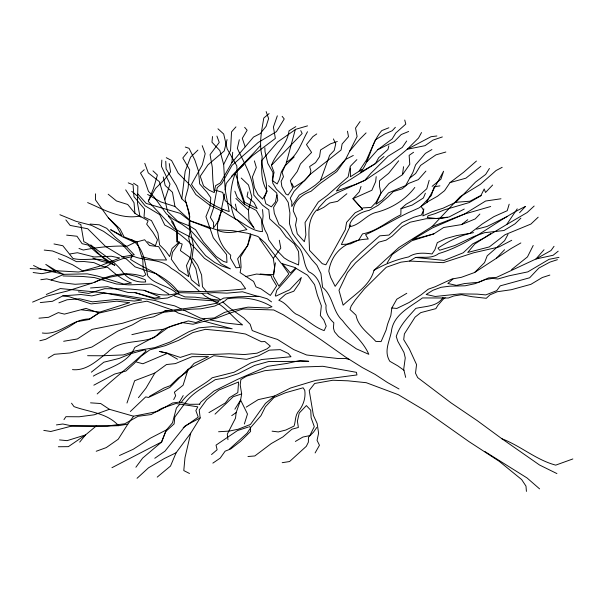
<?xml version="1.0" encoding="UTF-8"?>
<svg xmlns="http://www.w3.org/2000/svg" width="603" height="603" viewBox="0 0 603 603"><rect width="100%" height="100%" fill="white"/><g stroke="black" fill="none" stroke-linecap="round" stroke-linejoin="round"><path stroke-width="0.9" d="M350.426 168.086L350.418 176.762L362.139 169.277M95.56 193.842L95.425 199.774L108.329 217.811L117.005 227.173L121.814 235.667L110.62 229.683L122.334 236.723L134.838 242.474L144.652 239.775L149.544 245.527L158.717 246.657L166.518 259.999L153.976 259.833L142.331 256.772M429.185 180.289L426.773 188.769L415.678 198.741L406.083 204.266L400.965 208.759L400.837 214.826C387.797 220.932 377.079 231.273 362.509 233.889L358.755 239.994L350.305 243.936L341.373 244.494L350.712 224.972M161.845 160.081L161.446 166.375L170.016 184.096L164.8 199.781L167.566 211.449L177.674 221.233L189.553 225.982L195.606 229.766L203.43 241.961L216.213 256.501L223.359 261.355L226.962 262.456L226.57 254.526L213.274 237.748L205.932 216.62L210.048 206.512L210.801 197.754L207.01 192.312L199.668 183.87L198.545 171.252L194.89 160.119L189.056 148.315L185.287 147.057M227.075 139.617L224.195 151.006L208.043 164.777L200.226 176.264L203.528 185.905L209.015 190.103L214.253 192.613L215.52 185.716L220.321 182.958L231.914 162.539L232.69 152.257M212.497 136.534L211.97 142.21L219.899 150.644L223.66 164.476L225.19 189.847L229.178 211.563C214.231 206.859 199.797 197.905 191.498 184.307L202.314 164.883L205.193 153.675L202.209 145.67M376.189 176.626L375.661 181.593L371.878 190.262L352.959 198.696L362.486 209.271L355.159 212.761L346.589 222.386L345.315 229.668L325.876 264.785L322.273 263.684L309.467 250.283C309.429 236.165 305.992 221.248 316.748 209.867M218.58 431.748L229.117 431.107L238.102 429.253L250.486 424.414L265.441 403.407L274.523 396.02L290.586 388.008L315.844 380.365L356.938 374.945L356.441 372.33L322.839 366.292L301.915 367.031L264.755 370.687L246.514 376.182L240.868 379.566L240.198 384.91L241.675 393.91L240.605 400.068L236.165 412.55L235.509 418.143L227.293 434.152L227.942 439.715M179.151 242.919L172.541 252.235L171.275 259.132L179.121 270.189L188.739 276.596L186.47 265.561L190.556 256.976L191.558 249.529L188.731 238.147L190.307 229.909L189.018 212.188L186.161 202.706L181.782 198.817L185.166 171.335L190.608 157.142L197.905 150.094M431.921 149.529L425.409 153.373L415.58 164.853L412.904 172.405L405.653 185.551L388.49 192.87L382.483 199.879L375.978 204.259L380.99 193.096L388.935 183.644L402.48 174.712L403.535 166.722M406.784 293.292L396.759 299.239L391.844 307.99L390.85 315.444L387.593 324.165L386.071 330.135L381.081 341.622L375.79 341.381C368.463 333.188 358.114 326.751 356.011 315.165L349.996 309.482L351.187 305.992L355.22 300.06L364.385 288.882L386.319 267.242L400.927 262.162L409.595 261.054L443.258 262.667L473.596 252.793L498.854 246.996L511.743 240.288M423.826 208.842L422.839 215.912L432.125 211.728L443.077 208.201L455.747 202.291L475.616 181.993L485.649 174.455L489.432 168.448M225.19 189.847L226.163 183.538C236.557 169.835 249.521 158.28 260.722 145.202M247.976 191.912L247.057 196.623L253.953 202.427L257.195 208.653L244.577 202.246L235.306 173.114L243.853 164.627M224.542 194.053L219.236 219.952L213.492 227.889L213.605 222.575L210.372 217.479L213.349 208.578L217.261 187.541L221.693 183.734L231.989 165.38L258.303 142.391L276.408 131.68L284.232 118.957L282.151 116.341M276.928 194.942L275.383 202.043L271.373 206.837L265.863 203.776L264.325 197.814C270.551 185.611 262.079 172.986 261.8 160.473L277.697 141.931L295.802 129.276L307.522 125.869M275.458 262.825L273.219 276.038L278.857 286.101L288.882 273.92L282.068 264.212M239.308 139.738L237.348 148.368C244.223 163.451 253.667 177.975 253.788 195.063L262.493 205.126L268.802 209.844L269.722 218.874L280.109 228.447L286.056 236.791L294.272 243.846L298.56 251.534L298.96 259.086L298.553 264.981L288.611 260.677L284.209 257.926L274.666 248.104L268.712 239.768L267.423 234.733L264.747 229.6L262.388 222.741L263.096 215.882L262.531 209.52M295.282 129.637L285.965 164.069L281.33 171.938L279.498 179.249L277.169 183.938L272.224 180.463L274.071 172.39L271.44 165.358C275.955 153.215 287.42 144.441 289.033 130.821L295.802 126.622M208.962 412.625L225.371 402.925L229.321 397.716L237.801 392.636L238.584 381.985L218.897 390.035L206.701 399.699L199.224 410.017L200.173 417.909L190.721 433.165L184.97 457.715L183.787 470.581L189.508 473.483M250.403 233.926L247.682 245.444L240.454 257.066L241.079 267.069L240.122 272.616L253.592 281.435L255.981 286.885L260.956 288.845L270.355 295.425L276.634 285.86L272.059 278.382L271.003 275.42L256.539 274.048L245.331 276.649M291.95 183.583L293.819 187.443L304.56 180.712L309.995 174.501L310.907 170.845L309.603 166.571L315.542 162.599L319.575 156.667L320.562 149.974L330.452 143.861L337.311 141.501M388.845 145.836L387.933 149.484L378.684 157.715L375.465 163.579L340.409 185.845L336.399 191.023L355.778 184.314L364.785 180.342L371.071 173.129L388.166 156.154L402.246 147.441L406.678 140.981M254.315 228.537L248.986 219.696L248.474 210.146L251.873 197.151L248.504 184.993L241.223 178.051M509.173 204.206L507.221 210.703L493.932 216.628L482.325 223.924L469.85 233.414L456.697 235.562L446.047 238.502L437.311 242.647L434.929 249.619L432.05 253.961C424.113 252.876 415.527 252.25 408.563 256.953C396.427 259.539 384.737 264.099 373.988 270.287C369.941 285.973 354.112 294.611 343.122 305.178L338.984 290.284L347.456 272.518L355.469 262.931L378.774 242.15L386.071 240.182L392.289 235.999L401.975 226.683L410.153 222.198L426.117 218.731L441.486 218.422L449.167 216.944L464.272 209.045M235.306 173.114C230.022 187.714 228.228 204.379 235.155 218.768C244.094 223.374 251.933 231.055 262.471 231.635L261.355 219.017L256.245 210.439L244.667 204.349L237.296 197.43L234.831 191.189M244.358 423.992L247.486 414.02L240.605 400.068L234.869 409.211M181.239 402.518C188.792 390.955 202.284 386.515 212.196 377.764L234.054 372.232L250.991 362.84L261.657 359.516L290.985 356.735L288.272 353.494L280.267 349.642L269.383 350.132L258.672 355.725L246.604 359.328L213.786 355.702L188.121 369.24L183.093 385.227L174.365 392.206L175.661 395.726L173.709 399.57M361.031 186.448L359.237 191.867L352.959 198.696L362.486 209.271M250.961 235.577L247.682 245.444L237.635 258.762L239.949 267.513L236.044 267.762L230.399 258.076L230.738 255.212C217.276 243.228 212.934 225.635 222.809 209.505M277.335 115.814L273.415 127.045L275.36 138.434L252.438 155.695L231.62 176.189M384.021 156.463L375.465 163.579L360.707 172.232C370.31 159.607 371.169 142.557 381.827 130.565L388.86 127.768M135.894 467.242L142.67 458.076L161.74 441.909L165.584 431.627L174.116 423.901L174.817 417.035L183.87 404.719M126.977 403.03L134.627 380.734L154.865 373.023L166.481 364.536L175.42 363.594L192.018 356.682L208.472 356.599L194.106 363.368L185.814 372.79L178.179 378.006L170.204 385.701L164.024 387.978L149.34 396.473M161.159 442.7L166.458 429.871L172.466 422.869L176.408 408.035L179.845 404.108M425.371 193.224L423.412 197.957L412.211 205.073L400.965 208.759M190.721 433.165L176.129 452.747L170.513 466.051L157.232 477.109M307.515 131.71C301.417 142.444 297.799 155.943 286.282 162.35M360.104 121.497L355.544 128.055L357.097 136.519L345.489 159.501L336.76 171.621L320.11 183.523L311.02 191.287A29.05 19.515 -7.6 0 0 293.314 210.96L296.759 218.881L295.515 225.025L297.271 233.813L304.349 241.697L305.894 234.974L305.05 222.53L318.316 202.005L327.097 195.583L348.135 176.845L350.313 166.292L356.87 159.629M223.66 164.476L230.572 150.441L231.507 131.921L235.931 126.879M533.21 245.459L527.474 256.901L511.585 269.601M507.975 234.424L504.583 240.687L487.209 255.808L484.548 262.606L474.576 272.511L461.37 277.312L451.858 279.046L435.238 286.719L428.213 289.236L421.128 294.799L408.97 302.563L396.857 308.435L391.844 307.99M421.527 132.547L418.527 138.012L407.191 149.295L390.39 163.338L365.38 180.109L336.632 193.096L326.17 199.616L318.753 207.658L317.291 210.59L323.773 207.342L329.728 202.992L337.567 201.364L346.891 193.744M315.105 452.943L319.454 445.285L317.05 440.318L318.603 433.218L317.14 423.457L313.409 415.361L309.211 390.435L314.66 383.47L332.848 380.244L347.893 380.817L366.255 382.694L398.334 394.701L425.854 411.156L468.961 441.6L499.201 461.287L521.663 479.581L525.982 486.124L526.427 491.4M148.655 200.445L155.566 188.355L164.815 179.234L170.551 171.87L169.262 163.571M90.533 402.842L100.686 403.528L109.399 409.301L133.58 416.213L157.375 411.502L172.616 402.97L179.43 402.118L183.214 395.583M199.593 404.214L200.791 402.156L213.854 391.106L237.529 379.4L267.642 366.338L286.938 363.428L300.106 360.519L308.728 361.303L268.576 361.544L254.556 365.456L238.208 373.672L225.296 377.893L215.218 379.664C204.643 386.93 192.463 392.44 184.993 403.339M154.865 373.023L145.994 388.144L138.434 397.679M387.164 262.938L392.252 254.428L411.789 240.77L433.791 233.889L443.687 227.504L461.521 224.595L475.194 218.934L479.882 214.057M133.58 416.213L127.828 424.15L118.218 439.24L106.241 447.614L96.216 451.255M63.971 419.635L65.923 416.681L79.197 416.779L94.166 414.811L109.399 409.301M359.147 171.018L366.443 160.074L375.443 139.806L384.82 133.956L392.244 130.715L395.372 127.293M409.595 261.054L415.527 257.458L444.17 260.436L463.187 252.815L472.692 243.861L485.196 237.424L506.686 224.527L517.238 208.834M476.438 161.039L463.647 172.254L450.042 182.581L444.569 190.684L437.484 196.239L426.472 202.427L443.597 171.237L440.921 179.174L432.117 186.35M316.771 427.459L313.605 432.012L308.48 437.258L308.367 442.187L306.332 446.295L289.553 461.551L282.189 462.682M402.48 174.712L409.784 164.295L409.135 155.37L413.568 152.273M554.036 246.295L551.036 250.516L535.924 259.011L496.495 277.388L488.679 277.877L478.548 282.294L464.581 283.553L456.456 285.385L447.856 283.463L452.974 278.978M398.666 160.797L388.634 173.355L379.551 180.742L379.438 186.056L380.953 193.156L376.016 202.367L371.169 207.402L362.795 207.929M187.623 151.971L182.799 157.994L189.689 169.82L188.106 188.091L185.121 198.99L189.764 216.5L189.025 224.874L193.578 246.182L191.566 261.838L188.852 271.282L191.453 279.83L199.397 286.342L195.877 268.765L189.719 257.217L180.38 250.607L182.196 244.049L176.671 241.75L177.455 231.092L171.531 221.618M79.694 442.097L85.498 434.944L96.57 425.726L107.44 425.989L124.776 423.773L138.034 416.311L151.18 414.54L161.627 408.397L175.948 403.52L197.776 406.814L195.869 410.605L198.236 417.088L183.229 427.685M260.164 274.011L267.951 274.659L273.815 274.486L274.538 266.865L273.325 258.416L280.794 248.104L279.295 240.243M231.914 162.539L253.494 137.077L260.27 133.587L266.134 126.298L268.614 118.55L266.149 111.6M349.401 151.459L359.569 139.399L366.081 132.901M296.186 268.305L276.815 290.201L275.3 295.787L275.85 296.133L289.651 289.779L301.349 277.493L299.555 282.905L293.797 291.219L285.649 294.196L278.827 300.302C286.139 302.759 289.704 309.633 295.658 313.914C306.053 318.135 313.515 327.075 324.173 330.602L326.215 326.117L323.841 320.02L320.314 315.505L321.361 305.781L317.412 295.236L314.57 284.616L307.53 275.209L294.317 267.325L281.3 263.405L265.297 243.009L257.911 236.466L247.939 233.308L232.668 230.663L216.515 229.781L189.674 220.668L180.274 213.394L146.182 203.415L137.861 194.008M414.811 187.435C405.171 200.166 390.669 208.94 375.239 212.64C365.38 215.655 359.818 225.221 349.28 226.766A24.195 16.251 -7.6 0 1 369.149 210.364L378.187 205.261L388.121 196.872L393.254 191.626L402.239 188.792L408.487 183.478L418.324 179.641L425.914 171.079M544.012 249.763L535.924 259.011L553.117 255.257L558.197 251.18M366.963 161.838L377.779 149.68L392.236 138.863L395.756 133.044L405.789 124.082L404.749 120.027M271.44 165.358L302.178 133.497L300.746 130.602M309.414 175.292L294.015 191.407L290.239 198.274L291.829 201.96L291.731 206.512L299.231 195.055L307.409 190.571L315.339 185.144L320.449 180.659L329.645 155.273L334.213 150.441L335.743 143.838L333.406 138.924M373.988 270.287L398.892 247.486L432.102 226.57L460.247 196.638L480.305 184.39L496.065 170.536L502.186 167.317M519.582 212.686L525.447 206.46C495.696 220.585 470.672 244.26 438.75 253.546C432.027 258.875 423.427 256.72 415.527 257.458M443.092 297.4C437.145 306.904 425.416 306.053 415.814 308.382C408.246 316.869 399.699 325.432 396.246 336.504L397.814 341.328L403.987 352.491L405.261 357.903L403.701 369.262L405.676 377.388M492.643 185.023L485.513 192.478L484.194 188.958L480.99 195.41L469.993 201.214L455.747 202.291M474.576 272.511L496.367 258.288L504.575 249.717M294.204 156.931L285.091 165.833L282.159 172.45L283.455 176.732L281.126 181.42L281.85 186.485L285.875 194L288.083 194.995L292.689 188.272L290.344 180.651L297.234 171.508L300.46 163.918L311.585 152.431L306.46 144.607L312.844 136.655L316.756 133.926M295.666 267.958L290.45 273.016L282.521 263.865M520.879 218.15L515.015 223.841L503.942 230.519L484.639 232.675L473.687 236.587L454.813 245.534L439.655 250.268L438.027 248.097C448.836 240.981 460.715 235.095 473.491 232.622M188.121 369.24L169.888 387.428L148.481 397.475L145.707 396.895L130.338 411.495M215.03 414.14L233.248 396.714L241.675 393.91M48.15 358.129L54.406 354.293L69.993 352.966L91.867 347.049L117.577 331.235L132.494 324.813L142.376 319.077L153.577 316.861L163.428 312.271L191.098 309.211L200.867 308.789L214.864 306.015L224.731 301.04L227.286 298.794C242.805 296.42 258.446 298.56 271.998 306.791L267.792 308.005L248.014 307.161L233.459 309.965L224.482 312.422L214.321 317.977L205.947 318.505L195.824 322.545L188.332 320.932L172.903 325.499L163.059 329.336L154.519 337.446C139.007 343.748 120.201 339.225 107.507 352.393C97.302 360.39 86.515 371.124 72.481 369.624M538.185 217.201L530.889 224.067L504.982 234.748L489.35 246.913L467.74 252.461L474.772 244.004L490.669 233.602M534.168 206.03L527.128 212.542L506.686 224.527M137.054 478.285L148.519 467.8L164.28 458.551L176.129 452.747M229.321 449.227L246.951 433.346L250.411 428.205L249.612 426.178M144.26 169.714L140.484 173.061L144.554 180.131L148.489 191.437L153.946 196.774L166.405 213.794L172.157 218.55L182.061 224.369L190.85 230.632L221.075 263.775L230.444 268.87L221.309 265.84L214.691 262.471L205.638 255.649L199.118 247.727L192.357 238.11L173.89 228.477L148.27 201.425L153.486 188.4L157.406 175.043L152.981 170.875M97.181 393.947C113.115 379.121 130.286 365.878 146.145 351.036L144.773 349.8L130.753 353.705L119.221 358.408L103.806 362.215L91.347 372.187M211.525 454.549L217.125 449.755L216.032 445.135L237.537 430.527L248.481 427.007M269.134 113.583L263.797 118.022C261.672 130.64 258.755 143.861 262.154 156.471C261.461 168.35 260.466 180.704 267.257 191.189L262.622 199.058L257.978 194.611L254.504 187.819L252.416 176.95L256.328 167.491L254.383 160.88M480.84 166.307L465.863 178.194L450.042 182.581M461.521 224.595L467.77 219.696M410.002 177.893L415.625 173.483L420.585 165.418L435.946 154.858L445.843 152.009M309.995 174.501L341.072 150.019L342.12 143.981L348.504 136.685L347.471 131.213M445.18 297.784L443.333 299.088L437.906 305.299L435.879 308.646L420.743 312.625L415.068 317.14L404.387 333.911L403.709 339.632L409.362 348.941L416.545 364.581L415.527 373.174L417.66 377.584L451.059 402.879L477.222 420.623L501.922 438.773L539.542 465.011L556.923 473.581M154.775 458.288L164.936 451.187L185.227 425.854L200.173 417.909M231.74 415.648L236.165 412.55M427.602 201.975L418.829 208.02L408.412 212.648C393.925 219.552 380.305 228.183 365.561 234.65L368.252 239.022C348.165 239.79 331.936 250.479 328.801 271.229L330.625 277.365L335.162 286.357L345.225 272.285L351.014 262.448L360.707 252.755L379.754 235.841L388.965 235.072L402.065 222.515L413.884 217.223L421.459 215.045L423.517 210.183L421.09 206.362L431.364 195.493L434.062 186.802L439.934 185.86M212.851 463.134L220.208 458.129L225.1 451.195L230.723 448.949L240.363 441.524L250.614 431.416L250.418 427.829L260.993 415.618L265.365 406.821L273.935 397.573L285.747 392.666L303.136 387.789L304.756 390.337C305.94 398.327 303.007 406.098 297.867 412.166C295.033 416.432 295.628 421.542 294.068 426.057L285.867 430.022L278.315 431.936L272.074 431.175M496.367 258.288L511.216 248.444L520.849 242.949M320.608 180.252L335.328 170.679L345.489 159.501L353.305 155.453M246.197 407.138L258.174 399.646L274.523 396.02M295.357 441.441L302.91 437.047L309.814 435.592L314.284 426.668L311.133 417.773L310.733 410.228L306.377 405.578L299.246 413.032L297.4 421.098L298.372 427.474L291.927 429.208L282.837 436.971L271.26 443.567L254.82 455.958L247.969 456.516M481.262 195.583L469.126 202.593L444.434 209.821L435.155 213.62L428.138 215.768L427.263 217.525L436.165 218.482L447.064 217.231M111.947 467.694L161.74 441.909M93.827 385.181L114.698 374.026L125.914 371.049L134.16 363.526L141.012 356.283L149.793 349.861L165.214 345.677L178.714 340.288L192.824 332.585L205.435 329.328L232.977 331.959L245.481 334.017L261.483 341.728L264.83 341.517L270.31 346.099L267.182 348.753L257.051 353.177L244.479 354.534L229.163 353.788L206 354.67L191.241 353.893L180.297 357.421L166.722 352.951L159.305 351.406L167.378 353.381L177.523 359.207M181.277 308.947L174.719 305.879L164.182 303.513L155.046 300.482L116.153 294.211L103.912 293.081L91.86 295.922L81.021 294.513L62.87 295.839L52.506 301.281L40.265 302.578M166.458 429.871L150.373 438.185L133.308 449.227L119.507 455.506M377.779 149.68L394.317 141.479L401.221 134.529L408.638 131.469M134.838 242.474L127.225 246.167C112.497 245.64 97.739 247.238 83.274 250.041L78.978 248.444M93.299 376.129C107.605 367.649 127.625 364.129 134.793 347.396L157.639 335.162L168.116 327.504L182.445 322.628L193.005 324.241L216.831 318.015L229.479 313.243L242.956 308.992L273.709 309.965L283.365 314.849L291.475 319.967L321.459 340.054L345.617 357.097L362.395 367.596L375.074 374.38L387.443 382.506L399.013 388.98M94.385 282.506C108.985 274.478 126.924 271.131 143.024 276.43L145.843 274.734L143.182 268.84L142.813 260.157L137.077 241.954L124.082 236.896L120.072 229.004L108.329 217.811M507.296 216.485L487.005 226.472L476.634 229.2M51.127 280.033L63.722 274.327L87.322 273.86L97.588 276.053L123.901 284.066L131.446 283.026C122.356 279.92 115.052 273.8 107.809 267.461L102.261 266.292L93.978 262.644L84.239 261.551L76.43 261.664L66.232 256.433L52.551 250.984L44.223 250.079M167.378 353.381L142.896 363.76L136.647 362.109M46.265 294.49L60.323 288.558L103.663 292.779L141.66 300.023L134.371 301.048L115.889 299.457L92.463 301.847L79.837 298.809L67.084 299.766L58.883 302.842M32.592 302.103L46.65 296.171L67.091 291.083L91.86 283.229L98.606 280.538L109.829 277.184L126.344 274.064L136.331 276.468L145.18 279.702L145.692 281.94C136.429 282.807 126.984 278.94 121.949 270.928C113.349 260.036 101.116 253.652 90.736 244.856M432.102 226.57L464.393 214.088L490.691 206.505M572.85 458.951L555.71 465.139C536.059 459.908 520.713 445.903 501.922 438.773M442.346 136.934L432.969 140.122L425.025 145.677L407.191 149.295L431.024 136.708L436.881 135.977M557.406 259.697L549.853 262.139L538.796 268.109L529.66 277.772L500.219 285.867L496.766 290.623L485.799 294.912L477.177 294.128L460.179 293.865L435.238 296.472L426.155 294.483L432.931 290.269L441.079 287.299L449.748 286.184L465.094 285.792L475.172 283.644L485.294 279.604L492.568 278.39L497.852 279.008L508.796 275.857L527.851 271.863L549.077 259.32L558.973 257.36M549.846 275.074L542.293 277.516L530.919 284.322L511.284 289.719L497.302 291.731L489.983 294.837L486.289 298.289L472.104 296.714L461.551 294.724L453.72 295.975L448.376 298.01L422.454 297.935C410.168 307.093 393.103 314.578 391.332 331.884C389.334 341.886 383.674 351.323 389.802 361.272L397.867 365.9L403.935 370.242M433.791 233.889L412.701 239.602L432.494 227.889L464.393 214.088L485.619 201.025L500.98 198.779M39.836 340.755L45.7 339.316L69.172 326.698L77.086 321.655L88.558 319.613L99.013 313.085L119.19 308.412L134.07 303.505L146.944 301.183L172.209 309.95M131.861 334.657L145.926 331.379L163.059 329.336M121.7 256.931L134.288 254.82L126.932 247.14L115.158 237.077L106.708 228.326L99.254 224.821L90.073 224.067M63.654 341.275L77.327 338.976L92.04 329.396L122.635 323.238L151.685 314.14L161.197 312.407L167.928 310.47L164.574 311.058C182.332 308.992 199.955 306.867 217.434 303.015L218.866 301.221L182.129 298.598L174.35 295.983M70.121 253.923L77.41 252.725L94.098 256.961L111.397 256.252L119.726 258.001L99.194 266.3L82.732 270.951L72.586 264.77L58.401 258.755M56.411 424.919L62.795 423.999L72.164 425.944L94.807 426.404L118.595 425.673L127.828 424.15M40.808 279.717L46.8 278.895L60.647 282.536L75.104 284.284L91.86 283.229M38.954 318.188L48.579 317.299L58.325 312.603L64.423 314.118L86.01 308.404L98.741 312.912L89.968 318.957C72.443 318.565 59.998 335.57 42.323 332.999M90.518 287.985L107.575 286.681L128.175 292.508L135.14 292.643L154.805 298.093L160.142 297.015L144.14 290.329L128.914 288.935L104.711 288.686L88.566 293.42L78.413 291.844M147.675 241.667L155.393 245.73L157.473 239.73L152.898 232.253L146.665 224.12L148.127 220.811L139.873 216.025C121.135 219.733 104.153 209.708 87.616 202.585M199.736 404.214L189.448 404.319L179.43 402.118M58.34 446.755L68.365 446.65L85.498 434.944L67.069 440.657L59.524 439.911M96.57 425.726L72.164 425.944L50.81 431.492L43.785 430.384M87.593 355.695L101.643 355.778L123.479 354.918L135.833 350.735L154.858 347.652L170.317 341.946L188.935 331.688L198.779 327.851L212.746 326.6L232.208 328.793L204.221 321.263M63.021 275.948L82.249 276.445L94.49 277.576L116.371 283.968L128.899 284.887L150.938 284.073L157.293 286.9L168.84 294.128M30.15 268.591L40.823 269.096L55.393 271.471L45.775 264.393L57.873 271.689L63.722 274.327L40.823 269.096L33.534 265.516M66.624 235.125L76.98 236.248L82.121 243.695L87.948 245.037L96.97 252.989L114.826 265.32L110.13 263.149L101.809 261.401L92.681 257.994M81.526 309.821L99.872 312.083L129.63 302.646L116.839 301.176L91.128 303.92L69.262 296.766L62.87 295.839M33.142 272.518L41.856 273.679L56.441 270.747L78.435 272.006L104.462 267.672L113.786 261.973L123.057 258.551L133.7 256.373C145.934 261.408 161.137 258.295 171.35 268.403C182.151 274.614 190.495 283.629 199.842 291.618M204.892 318.927L200.384 318.098L183.606 310.04M210.432 319.944L225.371 322.967L242.61 324.919C233.994 318.716 227.806 309.716 218.866 303.995M53.991 243.959L62.84 245.738L72.978 258.476C85.799 261.642 98.945 255.634 111.238 263.458C100.271 258.408 94.897 246.423 83.832 241.69L80.825 224.497L78.352 223.57M349.431 359.486L345.315 358.446L338.064 358.521L306.633 354.994L293.653 349.559L277.425 339.406L266.345 335.931L252.242 330.565L250.155 324.256L243.876 318.022L229.6 307.929L222.801 302.013M215.437 190.231L222.726 192.395L225.19 200.58L247.034 219.824L253.403 227.233M144.14 290.329C155.401 294.822 167.257 296.827 178.91 292.741C167.476 276.136 146.755 270.136 130.565 259.411L132.321 255.506L122.522 244.758L103.573 231.364L91.437 225.311L76.008 221.309L59.878 214.713M218.256 230.557C227.316 234.363 237.77 231.673 246.906 229.585L237.627 220.314L223.871 212.09L209.527 205.035L195.817 194.528L190.164 185.227L178.156 173.099L171.606 160.511L166.27 157.692M201.319 320.351L178.187 313.047L174.614 310.809M258.28 296.563L242.489 291.784L226.849 293.141L214.314 292.606L202.593 293.337L180.026 292.666L167.642 297.988L155.355 299.141L135.14 292.643M210.455 228.756L190.94 221.158L174.945 206.497L160.76 201.899L147.622 194.445M128.243 182.86L133.052 184.804L133.956 196.736L144.614 209.113L144.027 217.088L151.481 220.6L157.903 233.075L159.591 244.901L165.599 250.961L169.654 256.577L172.066 248.474L179.453 241.954L177.508 241.501L176.362 230.022L173.189 222.273L168.305 216.138M177.697 293.857L184.955 296.902L195.259 297.204L219.726 300.219L223.675 298.078L238.2 296.789L258.845 296.254L267.152 298.764L271.546 301.892M217.223 303.053L204.771 295.854L202.141 293.593M108.186 194.219L116.507 200.972L127.7 204.477L134.914 213.304L140.959 217.095M484.639 451.406L526.999 477.923L539.587 488.875M176.551 293.186C168.139 285.392 154.971 284.812 147.773 275.94C145.022 262.78 143.906 247.426 131.273 239.481M133.58 183.199L137.868 186.041L137.461 202.962L139.873 216.025M118.595 425.673C106.935 412.731 89.289 412.226 74.003 406.61L71.531 403.203M131.763 191.347L137.235 195.93L145.112 205.849L159.697 214.593L164.762 225.07C180.719 232.72 192.96 245.308 204.462 258.378C216.688 266.096 228.092 274.915 240.755 281.857L245.625 288.747C222.575 291.422 199.344 292.191 176.159 291.015L165.772 281.443L155.906 273.724L135.14 266.888L126.668 259.275L105.48 246.393L87.737 228.763L70.152 225.409L65.863 219.914M220.359 299.879L218.655 298.395L208.706 294.091L207.794 293.013M268.546 185.671L276.739 193.043L277.772 200.286L273.596 207.455L274.305 213.281L279.076 224.723C287.963 229.69 290.842 239.783 297.837 246.469C304.937 253.147 302.736 264.287 308.721 271.727C322.688 278.254 320.532 293.216 326.11 305.291C325.107 312.173 328.816 318.384 333.821 322.801L333.429 327.942L334.461 331.665L338.539 336.519L356.396 348.851L368.817 354.315C363.066 341.057 351.052 332.027 342.512 320.555C332.449 311.502 333.316 296.171 322.597 287.337L320.947 273.611L316.944 265.343L311.502 259.245L292.545 233.542L289.417 223.509L289.922 213.063L288.196 202.374L284.963 197.279L276.498 189.282L272.729 183.078L272.955 172.466L267.853 163.503L265.041 151.745L264.853 147.78M217.969 128.808L223.69 134.017L227.195 148.918L236.806 165.908L237.831 185.196L244.667 204.349M235.863 198.432L248.474 210.146M244.652 127.331L247.124 130.203L242.3 138.351L245.157 146.8M206.203 291.136L202.457 286.719L201.598 275.028L197.626 265.245L192.756 258.348M273.325 258.416L259.637 238.803M125.665 189.832L134.024 202.759L134.914 213.304M181.782 198.817L176.393 185.656L166.127 168.938L165.75 161.242M216.922 136.09L219.258 142.421L210.063 154.624L212.294 167.174L212.851 180.207L214.012 190.925M144.788 163.323L148.293 172.91L159.35 181.646L164.8 199.781M235.336 204.108L236.76 210.364M163.262 176.965L165.199 185.52L172.481 192.289L174.945 206.497"/></g></svg>
